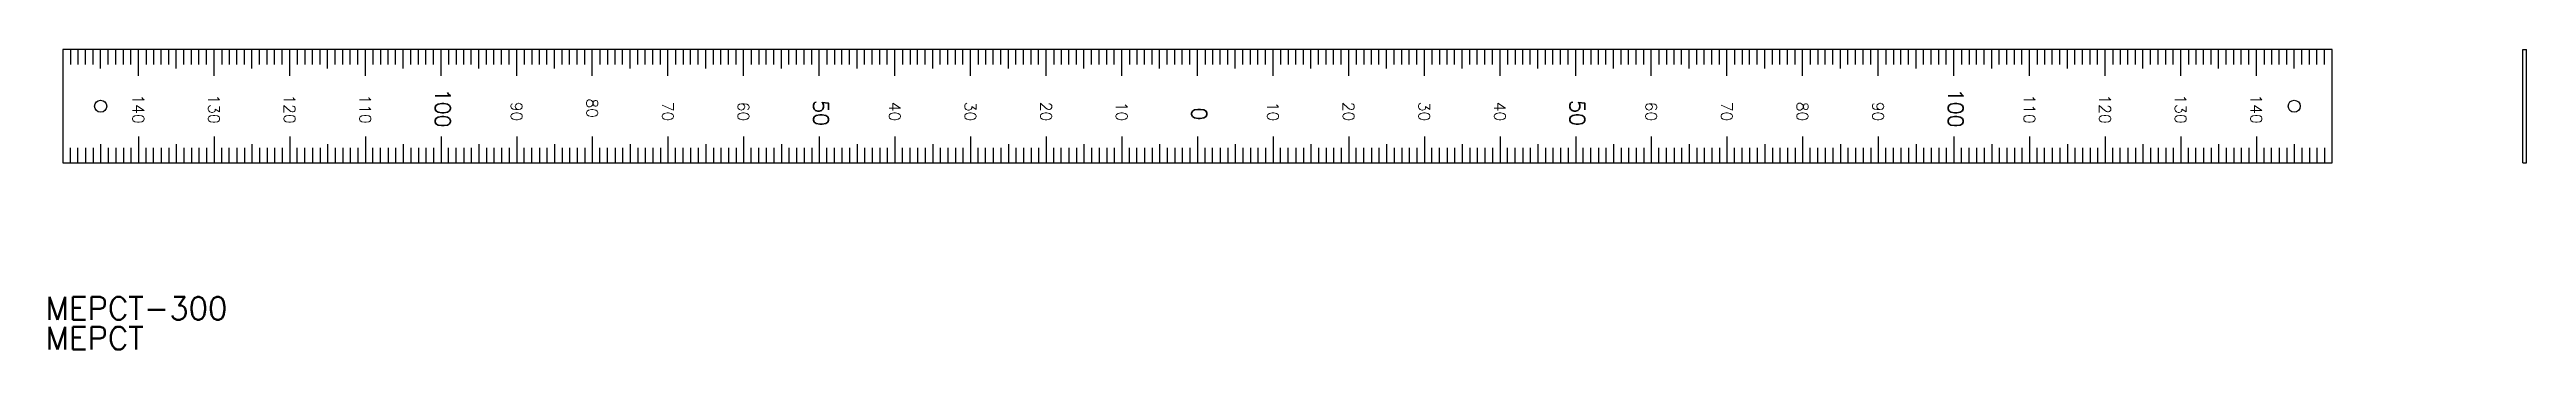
# Model space of a CAD drawing. Extents: x -2 to 326, y -25 to 15.
import ezdxf

# ---------------------------------------------------------------- set-up
doc = ezdxf.new("R2010")
doc.units = 0
doc.layers.get('0').update_dxf_attribs({"linetype": 'CONTINUOUS'})
doc.styles.get("Standard").update_dxf_attribs({"font": 'txt.shx', "height": 3, "bigfont": 'bigfont.shx'})

# ---------------------------------------------------------------- blocks, each defined once
blk = doc.blocks.new('*U2')
at = {"color": 7, "linetype": 'CONTINUOUS'}
blk.add_text('140', height=1.5, rotation=270, dxfattribs=at).set_placement((9.23, 9.06))
blk = doc.blocks.new('*U3')
at = {"color": 7, "linetype": 'CONTINUOUS'}
blk.add_text('130', height=1.5, rotation=270, dxfattribs=at).set_placement((19.23, 9.06))
blk = doc.blocks.new('*U4')
at = {"color": 7, "linetype": 'CONTINUOUS'}
blk.add_text('120', height=1.5, rotation=270, dxfattribs=at).set_placement((29.23, 9.06))
blk = doc.blocks.new('*U5')
at = {"color": 7, "linetype": 'CONTINUOUS'}
blk.add_text('110', height=1.5, rotation=270, dxfattribs=at).set_placement((39.23, 9.06))
blk = doc.blocks.new('*U6')
at = {"color": 7, "linetype": 'CONTINUOUS'}
blk.add_text('100', height=2, rotation=270, dxfattribs=at).set_placement((49.23, 9.82))
blk = doc.blocks.new('*U7')
at = {"color": 7, "linetype": 'CONTINUOUS'}
blk.add_text(' 90', height=1.5, rotation=270, dxfattribs=at).set_placement((59.23, 9.43))
blk = doc.blocks.new('*U8')
at = {"color": 7, "linetype": 'CONTINUOUS'}
blk.add_text('80', height=1.5, rotation=270, dxfattribs=at).set_placement((69.23, 8.53))
blk = doc.blocks.new('*U9')
at = {"color": 7, "linetype": 'CONTINUOUS'}
blk.add_text(' 70', height=1.5, rotation=270, dxfattribs=at).set_placement((79.23, 9.43))
blk = doc.blocks.new('*U10')
at = {"color": 7, "linetype": 'CONTINUOUS'}
blk.add_text(' 60', height=1.5, rotation=270, dxfattribs=at).set_placement((89.23, 9.43))
blk = doc.blocks.new('*U11')
at = {"color": 7, "linetype": 'CONTINUOUS'}
blk.add_text(' 50', height=2, rotation=270, dxfattribs=at).set_placement((99.23, 10.1))
blk = doc.blocks.new('*U12')
at = {"color": 7, "linetype": 'CONTINUOUS'}
blk.add_text(' 40', height=1.5, rotation=270, dxfattribs=at).set_placement((109.23, 9.43))
blk = doc.blocks.new('*U13')
at = {"color": 7, "linetype": 'CONTINUOUS'}
blk.add_text(' 30', height=1.5, rotation=270, dxfattribs=at).set_placement((119.23, 9.43))
blk = doc.blocks.new('*U14')
at = {"color": 7, "linetype": 'CONTINUOUS'}
blk.add_text(' 20', height=1.5, rotation=270, dxfattribs=at).set_placement((129.23, 9.43))
blk = doc.blocks.new('*U15')
at = {"color": 7, "linetype": 'CONTINUOUS'}
blk.add_text(' 10', height=1.5, rotation=270, dxfattribs=at).set_placement((139.23, 9.43))
blk = doc.blocks.new('*U16')
at = {"color": 7, "linetype": 'CONTINUOUS'}
blk.add_text(' 0', height=2, rotation=270, dxfattribs=at).set_placement((149.23, 9.13))
blk = doc.blocks.new('*U17')
at = {"color": 7, "linetype": 'CONTINUOUS'}
blk.add_text(' 10', height=1.5, rotation=270, dxfattribs=at).set_placement((159.23, 9.43))
blk = doc.blocks.new('*U18')
at = {"color": 7, "linetype": 'CONTINUOUS'}
blk.add_text(' 20', height=1.5, rotation=270, dxfattribs=at).set_placement((169.23, 9.43))
blk = doc.blocks.new('*U19')
at = {"color": 7, "linetype": 'CONTINUOUS'}
blk.add_text(' 30', height=1.5, rotation=270, dxfattribs=at).set_placement((179.23, 9.43))
blk = doc.blocks.new('*U20')
at = {"color": 7, "linetype": 'CONTINUOUS'}
blk.add_text(' 40', height=1.5, rotation=270, dxfattribs=at).set_placement((189.23, 9.43))
blk = doc.blocks.new('*U21')
at = {"color": 7, "linetype": 'CONTINUOUS'}
blk.add_text(' 50', height=2, rotation=270, dxfattribs=at).set_placement((199.23, 10.1))
blk = doc.blocks.new('*U22')
at = {"color": 7, "linetype": 'CONTINUOUS'}
blk.add_text(' 60', height=1.5, rotation=270, dxfattribs=at).set_placement((209.23, 9.43))
blk = doc.blocks.new('*U23')
at = {"color": 7, "linetype": 'CONTINUOUS'}
blk.add_text(' 70', height=1.5, rotation=270, dxfattribs=at).set_placement((219.23, 9.43))
blk = doc.blocks.new('*U24')
at = {"color": 7, "linetype": 'CONTINUOUS'}
blk.add_text(' 80', height=1.5, rotation=270, dxfattribs=at).set_placement((229.23, 9.43))
blk = doc.blocks.new('*U25')
at = {"color": 7, "linetype": 'CONTINUOUS'}
blk.add_text(' 90', height=1.5, rotation=270, dxfattribs=at).set_placement((239.23, 9.43))
blk = doc.blocks.new('*U26')
at = {"color": 7, "linetype": 'CONTINUOUS'}
blk.add_text('100', height=2, rotation=270, dxfattribs=at).set_placement((249.23, 9.82))
blk = doc.blocks.new('*U27')
at = {"color": 7, "linetype": 'CONTINUOUS'}
blk.add_text('110', height=1.5, rotation=270, dxfattribs=at).set_placement((259.23, 9.06))
blk = doc.blocks.new('*U28')
at = {"color": 7, "linetype": 'CONTINUOUS'}
blk.add_text('120', height=1.5, rotation=270, dxfattribs=at).set_placement((269.23, 9.06))
blk = doc.blocks.new('*U29')
at = {"color": 7, "linetype": 'CONTINUOUS'}
blk.add_text('130', height=1.5, rotation=270, dxfattribs=at).set_placement((279.23, 9.06))
blk = doc.blocks.new('*U30')
at = {"color": 7, "linetype": 'CONTINUOUS'}
blk.add_text('140', height=1.5, rotation=270, dxfattribs=at).set_placement((289.23, 9.06))
blk = doc.blocks.new('*U31')
at = {"color": 7, "linetype": 'CONTINUOUS'}
blk.add_text('MEPCT-300', height=3, dxfattribs=at).set_placement((-2.27, -20.72))
blk = doc.blocks.new('*U32')
at = {"color": 7, "linetype": 'CONTINUOUS'}
blk.add_text('MEPCT', height=3, dxfattribs=at).set_placement((-2.27, -24.66))

msp = doc.modelspace()

# ---------------------------------------------------------------- linework, layer by layer
at = {"color": 7, "linetype": 'CONTINUOUS'}
for p, q in [((300, 15), (0, 15)), ((0, 15), (0, 0)), ((1, 15), (1, 13)), ((2, 15), (2, 13)), ((3, 13), (3, 15)), ((4, 13), (4, 15)), ((5, 12.5), (5, 15)), ((6, 13), (6, 15)), ((7, 13), (7, 15)), ((8, 13), (8, 15)), ((9, 13), (9, 15)), ((10, 11.5), (10, 15)), ((11, 15), (11, 13)), ((12, 15), (12, 13)), ((13, 13), (13, 15)), ((14, 13), (14, 15)), ((15, 12.5), (15, 15)), ((16, 13), (16, 15)), ((17, 13), (17, 15)), ((18, 13), (18, 15)), ((19, 13), (19, 15)), ((20, 11.5), (20, 15)), ((21, 15), (21, 13)), ((22, 15), (22, 13)), ((23, 13), (23, 15)), ((24, 13), (24, 15)), ((25, 12.5), (25, 15)), ((26, 13), (26, 15)), ((27, 13), (27, 15)), ((28, 13), (28, 15)), ((29, 13), (29, 15)), ((30, 11.5), (30, 15)), ((31, 15), (31, 13)), ((32, 15), (32, 13)), ((33, 13), (33, 15)), ((34, 13), (34, 15)), ((35, 12.5), (35, 15)), ((36, 13), (36, 15)), ((37, 13), (37, 15)), ((38, 13), (38, 15)), ((39, 13), (39, 15)), ((40, 11.5), (40, 15)), ((41, 15), (41, 13)), ((42, 15), (42, 13)), ((43, 13), (43, 15)), ((44, 13), (44, 15)), ((45, 12.5), (45, 15)), ((46, 13), (46, 15)), ((47, 13), (47, 15)), ((48, 13), (48, 15)), ((49, 13), (49, 15)), ((50, 11.5), (50, 15)), ((51, 15), (51, 13)), ((52, 15), (52, 13)), ((53, 13), (53, 15)), ((54, 13), (54, 15)), ((55, 12.5), (55, 15)), ((56, 13), (56, 15)), ((57, 13), (57, 15)), ((58, 13), (58, 15)), ((59, 13), (59, 15)), ((60, 11.5), (60, 15)), ((61, 15), (61, 13)), ((62, 15), (62, 13)), ((63, 13), (63, 15)), ((64, 13), (64, 15)), ((65, 12.5), (65, 15)), ((66, 13), (66, 15)), ((67, 13), (67, 15)), ((68, 13), (68, 15)), ((69, 13), (69, 15)), ((70, 11.5), (70, 15)), ((71, 15), (71, 13)), ((72, 15), (72, 13)), ((73, 13), (73, 15)), ((74, 13), (74, 15)), ((75, 12.5), (75, 15)), ((76, 13), (76, 15)), ((77, 13), (77, 15)), ((78, 13), (78, 15)), ((79, 13), (79, 15)), ((80, 11.5), (80, 15)), ((81, 15), (81, 13)), ((82, 15), (82, 13)), ((83, 13), (83, 15)), ((84, 13), (84, 15)), ((85, 12.5), (85, 15)), ((86, 13), (86, 15)), ((87, 13), (87, 15)), ((88, 13), (88, 15)), ((89, 13), (89, 15)), ((90, 11.5), (90, 15)), ((91, 15), (91, 13)), ((92, 15), (92, 13)), ((93, 13), (93, 15)), ((94, 13), (94, 15)), ((95, 12.5), (95, 15)), ((96, 13), (96, 15)), ((97, 13), (97, 15)), ((98, 13), (98, 15)), ((99, 13), (99, 15)), ((100, 11.5), (100, 15)), ((101, 15), (101, 13)), ((102, 15), (102, 13)), ((103, 13), (103, 15)), ((104, 13), (104, 15)), ((105, 12.5), (105, 15)), ((106, 13), (106, 15)), ((107, 13), (107, 15)), ((108, 13), (108, 15)), ((109, 13), (109, 15)), ((110, 11.5), (110, 15)), ((111, 15), (111, 13)), ((112, 15), (112, 13)), ((113, 13), (113, 15)), ((114, 13), (114, 15)), ((115, 12.5), (115, 15)), ((116, 13), (116, 15)), ((117, 13), (117, 15)), ((118, 13), (118, 15)), ((119, 13), (119, 15)), ((120, 11.5), (120, 15)), ((121, 15), (121, 13)), ((122, 15), (122, 13)), ((123, 13), (123, 15)), ((124, 13), (124, 15)), ((125, 12.5), (125, 15)), ((126, 13), (126, 15)), ((127, 13), (127, 15)), ((128, 13), (128, 15)), ((129, 13), (129, 15)), ((130, 11.5), (130, 15)), ((131, 15), (131, 13)), ((132, 15), (132, 13)), ((133, 13), (133, 15)), ((134, 13), (134, 15)), ((135, 12.5), (135, 15)), ((136, 13), (136, 15)), ((137, 13), (137, 15)), ((138, 13), (138, 15)), ((139, 13), (139, 15)), ((140, 11.5), (140, 15)), ((141, 15), (141, 13)), ((142, 15), (142, 13)), ((143, 13), (143, 15)), ((144, 13), (144, 15)), ((145, 12.5), (145, 15)), ((146, 13), (146, 15)), ((147, 13), (147, 15)), ((148, 13), (148, 15)), ((149, 13), (149, 15)), ((150, 11.5), (150, 15)), ((151, 15), (151, 13)), ((152, 15), (152, 13)), ((153, 13), (153, 15)), ((154, 13), (154, 15)), ((155, 12.5), (155, 15)), ((156, 13), (156, 15)), ((157, 13), (157, 15)), ((158, 13), (158, 15)), ((159, 13), (159, 15)), ((160, 11.5), (160, 15)), ((161, 15), (161, 13)), ((162, 15), (162, 13)), ((163, 13), (163, 15)), ((164, 13), (164, 15)), ((165, 12.5), (165, 15)), ((166, 13), (166, 15)), ((167, 13), (167, 15)), ((168, 13), (168, 15)), ((169, 13), (169, 15)), ((170, 11.5), (170, 15)), ((171, 15), (171, 13)), ((172, 15), (172, 13)), ((173, 13), (173, 15)), ((174, 13), (174, 15)), ((175, 12.5), (175, 15)), ((176, 13), (176, 15)), ((177, 13), (177, 15)), ((178, 13), (178, 15)), ((179, 13), (179, 15)), ((180, 11.5), (180, 15)), ((181, 15), (181, 13)), ((182, 15), (182, 13)), ((183, 13), (183, 15)), ((184, 13), (184, 15)), ((185, 12.5), (185, 15)), ((186, 13), (186, 15)), ((187, 13), (187, 15)), ((188, 13), (188, 15)), ((189, 13), (189, 15)), ((190, 11.5), (190, 15)), ((191, 15), (191, 13)), ((192, 15), (192, 13)), ((193, 13), (193, 15)), ((194, 13), (194, 15)), ((195, 12.5), (195, 15)), ((196, 13), (196, 15)), ((197, 13), (197, 15)), ((198, 13), (198, 15)), ((199, 13), (199, 15)), ((200, 11.5), (200, 15)), ((201, 15), (201, 13)), ((202, 15), (202, 13)), ((203, 13), (203, 15)), ((204, 13), (204, 15)), ((205, 12.5), (205, 15)), ((206, 13), (206, 15)), ((207, 13), (207, 15)), ((208, 13), (208, 15)), ((209, 13), (209, 15)), ((210, 11.5), (210, 15)), ((211, 15), (211, 13)), ((212, 15), (212, 13)), ((213, 13), (213, 15)), ((214, 13), (214, 15)), ((215, 12.5), (215, 15)), ((216, 13), (216, 15)), ((217, 13), (217, 15)), ((218, 13), (218, 15)), ((219, 13), (219, 15)), ((220, 11.5), (220, 15)), ((221, 15), (221, 13)), ((222, 15), (222, 13)), ((223, 13), (223, 15)), ((224, 13), (224, 15)), ((225, 12.5), (225, 15)), ((226, 13), (226, 15)), ((227, 13), (227, 15)), ((228, 13), (228, 15)), ((229, 13), (229, 15)), ((230, 11.5), (230, 15)), ((231, 15), (231, 13)), ((232, 15), (232, 13)), ((233, 13), (233, 15)), ((234, 13), (234, 15)), ((235, 12.5), (235, 15)), ((236, 13), (236, 15)), ((237, 13), (237, 15)), ((238, 13), (238, 15)), ((239, 13), (239, 15)), ((240, 11.5), (240, 15)), ((241, 15), (241, 13)), ((242, 15), (242, 13)), ((243, 13), (243, 15)), ((244, 13), (244, 15)), ((245, 12.5), (245, 15)), ((246, 13), (246, 15)), ((247, 13), (247, 15)), ((248, 13), (248, 15)), ((249, 13), (249, 15)), ((250, 11.5), (250, 15)), ((251, 15), (251, 13)), ((252, 15), (252, 13)), ((253, 13), (253, 15)), ((254, 13), (254, 15)), ((255, 12.5), (255, 15)), ((256, 13), (256, 15)), ((257, 13), (257, 15)), ((258, 13), (258, 15)), ((259, 13), (259, 15)), ((260, 11.5), (260, 15)), ((261, 15), (261, 13)), ((262, 15), (262, 13)), ((263, 13), (263, 15)), ((264, 13), (264, 15)), ((265, 12.5), (265, 15)), ((266, 13), (266, 15)), ((267, 13), (267, 15)), ((268, 13), (268, 15)), ((269, 13), (269, 15)), ((270, 11.5), (270, 15)), ((271, 15), (271, 13)), ((272, 15), (272, 13)), ((273, 13), (273, 15)), ((274, 13), (274, 15)), ((275, 12.5), (275, 15)), ((276, 13), (276, 15)), ((277, 13), (277, 15)), ((278, 13), (278, 15)), ((279, 13), (279, 15)), ((280, 11.5), (280, 15)), ((281, 15), (281, 13)), ((282, 15), (282, 13)), ((283, 13), (283, 15)), ((284, 13), (284, 15)), ((285, 12.5), (285, 15)), ((286, 13), (286, 15)), ((287, 13), (287, 15)), ((288, 13), (288, 15)), ((289, 13), (289, 15)), ((290, 11.5), (290, 15)), ((291, 15), (291, 13)), ((292, 15), (292, 13)), ((293, 13), (293, 15)), ((294, 13), (294, 15)), ((295, 12.5), (295, 15)), ((296, 13), (296, 15)), ((297, 13), (297, 15)), ((298, 13), (298, 15)), ((299, 13), (299, 15)), ((300, 0), (300, 15)), ((325.2, 0), (325.2, 15)), ((325.2, 15), (325.7, 15)), ((325.7, 0), (325.7, 15)), ((10, 3.5), (10, 0)), ((20, 3.5), (20, 0)), ((30, 3.5), (30, 0)), ((40, 3.5), (40, 0)), ((50, 3.5), (50, 0)), ((60, 3.5), (60, 0)), ((70, 3.5), (70, 0)), ((80, 3.5), (80, 0)), ((90, 3.5), (90, 0)), ((100, 3.5), (100, 0)), ((110, 3.5), (110, 0)), ((120, 3.5), (120, 0)), ((130, 3.5), (130, 0)), ((140, 3.5), (140, 0)), ((150, 3.5), (150, 0)), ((160, 3.5), (160, 0)), ((170, 3.5), (170, 0)), ((180, 3.5), (180, 0)), ((190, 3.5), (190, 0)), ((200, 3.5), (200, 0)), ((210, 3.5), (210, 0)), ((220, 3.5), (220, 0)), ((230, 3.5), (230, 0)), ((240, 3.5), (240, 0)), ((250, 3.5), (250, 0)), ((260, 3.5), (260, 0)), ((270, 3.5), (270, 0)), ((280, 3.5), (280, 0)), ((290, 3.5), (290, 0)), ((0, 0), (300, 0)), ((1, 0), (1, 2)), ((2, 0), (2, 2)), ((3, 2), (3, 0)), ((4, 2), (4, 0)), ((5, 2.5), (5, 0)), ((6, 2), (6, 0)), ((7, 2), (7, 0)), ((8, 2), (8, 0)), ((9, 2), (9, 0)), ((11, 0), (11, 2)), ((12, 0), (12, 2)), ((13, 2), (13, 0)), ((14, 2), (14, 0)), ((15, 2.5), (15, 0)), ((16, 2), (16, 0)), ((17, 2), (17, 0)), ((18, 2), (18, 0)), ((19, 2), (19, 0)), ((21, 0), (21, 2)), ((22, 0), (22, 2)), ((23, 2), (23, 0)), ((24, 2), (24, 0)), ((25, 2.5), (25, 0)), ((26, 2), (26, 0)), ((27, 2), (27, 0)), ((28, 2), (28, 0)), ((29, 2), (29, 0)), ((31, 0), (31, 2)), ((32, 0), (32, 2)), ((33, 2), (33, 0)), ((34, 2), (34, 0)), ((35, 2.5), (35, 0)), ((36, 2), (36, 0)), ((37, 2), (37, 0)), ((38, 2), (38, 0)), ((39, 2), (39, 0)), ((41, 0), (41, 2)), ((42, 0), (42, 2)), ((43, 2), (43, 0)), ((44, 2), (44, 0)), ((45, 2.5), (45, 0)), ((46, 2), (46, 0)), ((47, 2), (47, 0)), ((48, 2), (48, 0)), ((49, 2), (49, 0)), ((51, 0), (51, 2)), ((52, 0), (52, 2)), ((53, 2), (53, 0)), ((54, 2), (54, 0)), ((55, 2.5), (55, 0)), ((56, 2), (56, 0)), ((57, 2), (57, 0)), ((58, 2), (58, 0)), ((59, 2), (59, 0)), ((61, 0), (61, 2)), ((62, 0), (62, 2)), ((63, 2), (63, 0)), ((64, 2), (64, 0)), ((65, 2.5), (65, 0)), ((66, 2), (66, 0)), ((67, 2), (67, 0)), ((68, 2), (68, 0)), ((69, 2), (69, 0)), ((71, 0), (71, 2)), ((72, 0), (72, 2)), ((73, 2), (73, 0)), ((74, 2), (74, 0)), ((75, 2.5), (75, 0)), ((76, 2), (76, 0)), ((77, 2), (77, 0)), ((78, 2), (78, 0)), ((79, 2), (79, 0)), ((81, 0), (81, 2)), ((82, 0), (82, 2)), ((83, 2), (83, 0)), ((84, 2), (84, 0)), ((85, 2.5), (85, 0)), ((86, 2), (86, 0)), ((87, 2), (87, 0)), ((88, 2), (88, 0)), ((89, 2), (89, 0)), ((91, 0), (91, 2)), ((92, 0), (92, 2)), ((93, 2), (93, 0)), ((94, 2), (94, 0)), ((95, 2.5), (95, 0)), ((96, 2), (96, 0)), ((97, 2), (97, 0)), ((98, 2), (98, 0)), ((99, 2), (99, 0)), ((101, 0), (101, 2)), ((102, 0), (102, 2)), ((103, 2), (103, 0)), ((104, 2), (104, 0)), ((105, 2.5), (105, 0)), ((106, 2), (106, 0)), ((107, 2), (107, 0)), ((108, 2), (108, 0)), ((109, 2), (109, 0)), ((111, 0), (111, 2)), ((112, 0), (112, 2)), ((113, 2), (113, 0)), ((114, 2), (114, 0)), ((115, 2.5), (115, 0)), ((116, 2), (116, 0)), ((117, 2), (117, 0)), ((118, 2), (118, 0)), ((119, 2), (119, 0)), ((121, 0), (121, 2)), ((122, 0), (122, 2)), ((123, 2), (123, 0)), ((124, 2), (124, 0)), ((125, 2.5), (125, 0)), ((126, 2), (126, 0)), ((127, 2), (127, 0)), ((128, 2), (128, 0)), ((129, 2), (129, 0)), ((131, 0), (131, 2)), ((132, 0), (132, 2)), ((133, 2), (133, 0)), ((134, 2), (134, 0)), ((135, 2.5), (135, 0)), ((136, 2), (136, 0)), ((137, 2), (137, 0)), ((138, 2), (138, 0)), ((139, 2), (139, 0)), ((141, 0), (141, 2)), ((142, 0), (142, 2)), ((143, 2), (143, 0)), ((144, 2), (144, 0)), ((145, 2.5), (145, 0)), ((146, 2), (146, 0)), ((147, 2), (147, 0)), ((148, 2), (148, 0)), ((149, 2), (149, 0)), ((151, 0), (151, 2)), ((152, 0), (152, 2)), ((153, 2), (153, 0)), ((154, 2), (154, 0)), ((155, 2.5), (155, 0)), ((156, 2), (156, 0)), ((157, 2), (157, 0)), ((158, 2), (158, 0)), ((159, 2), (159, 0)), ((161, 0), (161, 2)), ((162, 0), (162, 2)), ((163, 2), (163, 0)), ((164, 2), (164, 0)), ((165, 2.5), (165, 0)), ((166, 2), (166, 0)), ((167, 2), (167, 0)), ((168, 2), (168, 0)), ((169, 2), (169, 0)), ((171, 0), (171, 2)), ((172, 0), (172, 2)), ((173, 2), (173, 0)), ((174, 2), (174, 0)), ((175, 2.5), (175, 0)), ((176, 2), (176, 0)), ((177, 2), (177, 0)), ((178, 2), (178, 0)), ((179, 2), (179, 0)), ((181, 0), (181, 2)), ((182, 0), (182, 2)), ((183, 2), (183, 0)), ((184, 2), (184, 0)), ((185, 2.5), (185, 0)), ((186, 2), (186, 0)), ((187, 2), (187, 0)), ((188, 2), (188, 0)), ((189, 2), (189, 0)), ((191, 0), (191, 2)), ((192, 0), (192, 2)), ((193, 2), (193, 0)), ((194, 2), (194, 0)), ((195, 2.5), (195, 0)), ((196, 2), (196, 0)), ((197, 2), (197, 0)), ((198, 2), (198, 0)), ((199, 2), (199, 0)), ((201, 0), (201, 2)), ((202, 0), (202, 2)), ((203, 2), (203, 0)), ((204, 2), (204, 0)), ((205, 2.5), (205, 0)), ((206, 2), (206, 0)), ((207, 2), (207, 0)), ((208, 2), (208, 0)), ((209, 2), (209, 0)), ((211, 0), (211, 2)), ((212, 0), (212, 2)), ((213, 2), (213, 0)), ((214, 2), (214, 0)), ((215, 2.5), (215, 0)), ((216, 2), (216, 0)), ((217, 2), (217, 0)), ((218, 2), (218, 0)), ((219, 2), (219, 0)), ((221, 0), (221, 2)), ((222, 0), (222, 2)), ((223, 2), (223, 0)), ((224, 2), (224, 0)), ((225, 2.5), (225, 0)), ((226, 2), (226, 0)), ((227, 2), (227, 0)), ((228, 2), (228, 0)), ((229, 2), (229, 0)), ((231, 0), (231, 2)), ((232, 0), (232, 2)), ((233, 2), (233, 0)), ((234, 2), (234, 0)), ((235, 2.5), (235, 0)), ((236, 2), (236, 0)), ((237, 2), (237, 0)), ((238, 2), (238, 0)), ((239, 2), (239, 0)), ((241, 0), (241, 2)), ((242, 0), (242, 2)), ((243, 2), (243, 0)), ((244, 2), (244, 0)), ((245, 2.5), (245, 0)), ((246, 2), (246, 0)), ((247, 2), (247, 0)), ((248, 2), (248, 0)), ((249, 2), (249, 0)), ((251, 0), (251, 2)), ((252, 0), (252, 2)), ((253, 2), (253, 0)), ((254, 2), (254, 0)), ((255, 2.5), (255, 0)), ((256, 2), (256, 0)), ((257, 2), (257, 0)), ((258, 2), (258, 0)), ((259, 2), (259, 0)), ((261, 0), (261, 2)), ((262, 0), (262, 2)), ((263, 2), (263, 0)), ((264, 2), (264, 0)), ((265, 2.5), (265, 0)), ((266, 2), (266, 0)), ((267, 2), (267, 0)), ((268, 2), (268, 0)), ((269, 2), (269, 0)), ((271, 0), (271, 2)), ((272, 0), (272, 2)), ((273, 2), (273, 0)), ((274, 2), (274, 0)), ((275, 2.5), (275, 0)), ((276, 2), (276, 0)), ((277, 2), (277, 0)), ((278, 2), (278, 0)), ((279, 2), (279, 0)), ((281, 0), (281, 2)), ((282, 0), (282, 2)), ((283, 2), (283, 0)), ((284, 2), (284, 0)), ((285, 2.5), (285, 0)), ((286, 2), (286, 0)), ((287, 2), (287, 0)), ((288, 2), (288, 0)), ((289, 2), (289, 0)), ((291, 0), (291, 2)), ((292, 0), (292, 2)), ((293, 2), (293, 0)), ((294, 2), (294, 0)), ((295, 2.5), (295, 0)), ((296, 2), (296, 0)), ((297, 2), (297, 0)), ((298, 2), (298, 0)), ((299, 2), (299, 0)), ((325.2, 0), (325.7, 0))]:
    msp.add_line(p, q, dxfattribs=at)
for centre in [(5, 7.5), (295, 7.5)]:
    msp.add_circle(centre, 0.8, dxfattribs=at)

# ---------------------------------------------------------------- block references
for name in ['*U2', '*U3', '*U4', '*U5', '*U6', '*U7', '*U8', '*U9', '*U10', '*U11', '*U12', '*U13', '*U14', '*U15', '*U16', '*U17', '*U18', '*U19', '*U20', '*U21', '*U22', '*U23', '*U24', '*U25', '*U26', '*U27', '*U28', '*U29', '*U30', '*U31', '*U32']:
    msp.add_blockref(name, (0, 0), dxfattribs=at)

doc.saveas('drawing.dxf')
